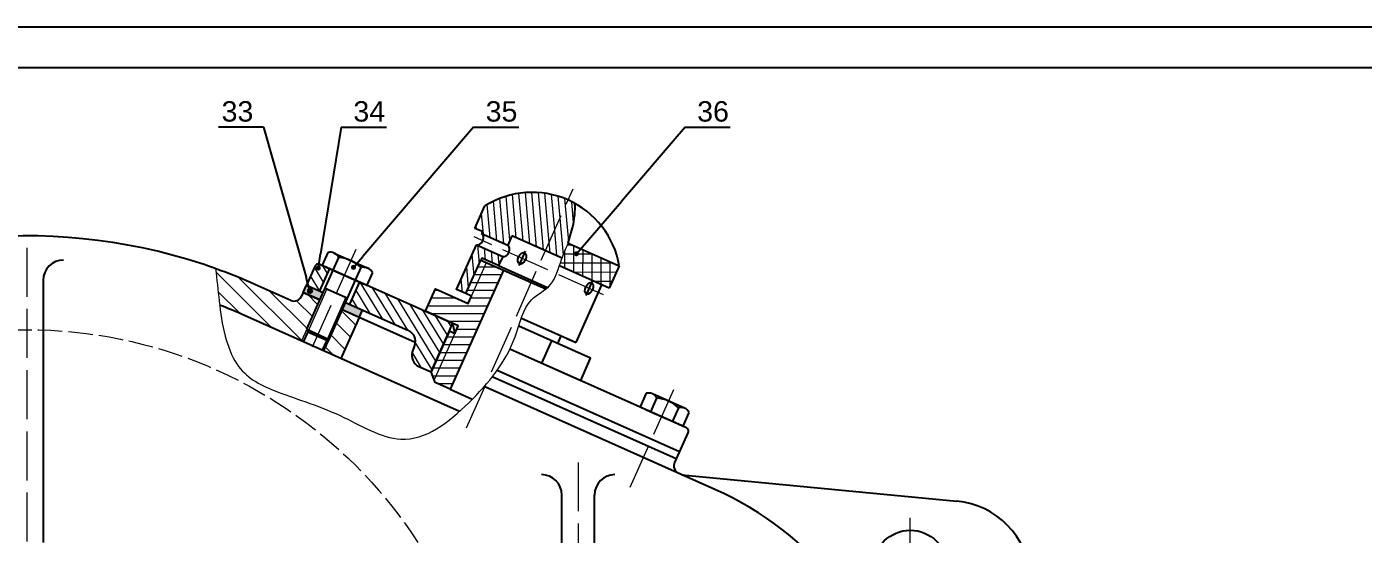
# Model space of a CAD drawing. Header units: millimetres. Extents: x 5847 to 9233, y 737 to 1578.
# Drawn here: x 8291.7 to 8618.9, y 1453.3 to 1577.7 of the extents above; entities that cross this region are included whole.
import ezdxf

# ---------------------------------------------------------------- set-up
doc = ezdxf.new("R2010")
doc.units = ezdxf.units.MM
for name, pattern in [('ACAD_ISO02W100', [15, 12, -3]), ('AM_ISO02W050', [7.5, 6, -1.5]), ('AM_ISO08W050', [18, 12, -1.5, 3, -1.5])]:
    doc.linetypes.add(name, pattern=pattern)
for name, color, linetype, lineweight in [('AM_3', 6, 'AM_ISO02W050', 13), ('AM_INV', 253, 'Continuous', 0), ('Net_matcat', 50, 'Continuous', 13), ('NetKhuat', 4, 'ACAD_ISO02W100', 18), ('NetMatCat', 1, 'AM_ISO08W050', 13)]:
    doc.layers.add(name, color=color, linetype=linetype, lineweight=lineweight)
doc.layers.add('DRAWING_LINE', color=7, linetype='Continuous')
doc.styles.add('Annotative', font='arial.ttf')
pattern_1 = [(95, (3576.3828, 509.184), (-1.5814591, -0.13835974), [])]

msp = doc.modelspace()

# ---------------------------------------------------------------- hatches: boundary and pattern name
at = {"layer": 'AM_INV'}
h = msp.add_hatch(dxfattribs=at)
h.set_pattern_fill('ANSI31', color=1, scale=0.5, angle=50, style=0)
h.set_pattern_definition(pattern_1)
h.paths.add_polyline_path([(8401.833, 1524.267), (8396.944, 1513.308), (8399.227, 1512.289), (8402.894, 1520.509), (8403.098, 1520.965), (8407.207, 1519.132), (8408.222, 1521.407)])
h.paths.add_polyline_path([(8424.24, 1535.222, 0.2507649), (8403.877, 1533.758), (8401.433, 1528.278), (8403.259, 1527.463), (8403.057, 1527.006), (8409.448, 1524.155), (8410.467, 1526.438), (8418.686, 1522.771)])
h = msp.add_hatch(dxfattribs=at)
h.set_pattern_fill('ANSI31', color=1, scale=0.5, angle=50, style=0)
h.set_pattern_definition(pattern_1)
edge = h.paths.add_edge_path()
edge.add_spline(control_points=[(8424.254, 1524.667), (8424.939, 1526.979), (8425.893, 1530.195), (8425.946, 1533.466), (8425.908, 1534.39)], knot_values=[0, 0, 0, 0, 7.1413817, 9.9380159, 9.9380159, 9.9380159, 9.9380159], degree=3, periodic=0)
edge.add_arc((8415.427, 1515.465), 21.633, 61.02047, 65.95792)
edge.add_line((8424.24, 1535.222), (8418.686, 1522.771))
edge.add_line((8418.686, 1522.771), (8422.742, 1520.962))
edge.add_spline(control_points=[(8422.742, 1520.962), (8423.21, 1522.24), (8423.732, 1523.453), (8424.254, 1524.667)], knot_values=[128.9351437, 128.9351437, 128.9351437, 128.9351437, 132.9435688, 132.9435688, 132.9435688, 132.9435688], degree=3, periodic=0)
h = msp.add_hatch(dxfattribs=at)
h.set_pattern_fill('ANSI37', color=1, scale=0.7, angle=44.88768)
h.set_pattern_definition([(89.88768, (3576.3828, 509.184), (-2.2224957, 0.0043568), []), (179.88768, (3576.3828, 509.184), (-0.0043568, -2.2224957), [])])
edge = h.paths.add_edge_path()
edge.add_line((8436.754, 1519.091), (8424.254, 1524.667))
edge.add_spline(control_points=[(8424.254, 1524.667), (8423.69, 1523.357), (8422.915, 1521.553), (8422.268, 1519.598), (8422.086, 1519.065)], knot_values=[126.9868107, 126.9868107, 126.9868107, 126.9868107, 131.3124313, 132.9435688, 132.9435688, 132.9435688, 132.9435688], degree=3, periodic=0)
edge.add_line((8422.086, 1519.065), (8434.31, 1513.611))
edge.add_line((8434.31, 1513.611), (8436.754, 1519.091))
h = msp.add_hatch(color=256, dxfattribs=at)
edge = h.paths.add_edge_path(flags=0)
edge.add_arc((8426.26, 1522.047), 0.625, 0, 360)
h = msp.add_hatch(dxfattribs=at)
h.set_pattern_fill('ANSI31', color=1, scale=0.6, angle=76.49357)
h.set_pattern_definition([(121.49357, (3576.3828, 509.184), (-1.6243912, -0.9951775), [])])
h.paths.add_polyline_path([(8360.19, 1514.374), (8363.38, 1512.951), (8365.833, 1518.432), (8364.008, 1519.249), (8363.553, 1519.454, 0.4145907), (8362.231, 1518.949)])
h.paths.add_polyline_path([(8374.964, 1514.354), (8374.961, 1514.347), (8373.135, 1515.164), (8370.686, 1509.692), (8384.993, 1503.31, -0.3888787), (8386.606, 1499.591), (8386.108, 1498.146, 0.3888787), (8387.721, 1494.428), (8390.672, 1493.111), (8395.153, 1503.157), (8395.968, 1504.983), (8389.315, 1507.951)])
h = msp.add_hatch(color=256, dxfattribs=at)
edge = h.paths.add_edge_path(flags=0)
edge.add_arc((8363.079, 1518.559), 0.625, 0, 360)
h = msp.add_hatch(color=256, dxfattribs=at)
edge = h.paths.add_edge_path(flags=0)
edge.add_arc((8371.693, 1518.72), 0.625, 0, 360)
h = msp.add_hatch(dxfattribs=at)
h.set_pattern_fill('ANSI31', color=1, scale=0.6, angle=135, style=0)
h.set_pattern_definition([(180, (3576.3828, 509.184), (1e-15, -1.905), [])])
h.paths.add_polyline_path([(8404.264, 1519.898), (8402.894, 1520.509), (8399.227, 1512.289), (8400.597, 1511.678)])
h.paths.add_polyline_path([(8408.374, 1518.064), (8404.264, 1519.898), (8400.597, 1511.678), (8399.782, 1509.852), (8391.76, 1513.431), (8389.315, 1507.951), (8397.338, 1504.372), (8396.523, 1502.546), (8391.431, 1491.13), (8391.684, 1490.47), (8395.337, 1488.84)])
h.paths.add_polyline_path([(8396.523, 1502.546), (8395.153, 1503.157), (8390.672, 1493.111), (8391.431, 1491.13)], flags=17)
for points in [[(8360.562, 1512.928, -0.3994775), (8361.036, 1513.428), (8361.016, 1514.006), (8360.19, 1514.374), (8359.375, 1512.548), (8363.476, 1510.719), (8364.293, 1512.544), (8361.016, 1514.006), (8361.036, 1513.428, -0.4291048), (8361.562, 1512.928, -1)], [(8373.889, 1508.263), (8369.773, 1510.1), (8368.958, 1508.279), (8373.074, 1506.437)]]:
    msp.add_hatch(color=1, dxfattribs=at).paths.add_polyline_path(points)
h = msp.add_hatch(color=256, dxfattribs=at)
edge = h.paths.add_edge_path(flags=0)
edge.add_arc((8361.048, 1512.928), 0.625, 0, 360)
at = {"layer": 'NetMatCat'}
h = msp.add_hatch(dxfattribs=at)
h.set_pattern_fill('_U', color=256, scale=3, angle=135, style=0, pattern_type=0)
h.set_pattern_definition([(135, (3576.3828, 509.184), (-2.1213203, -2.1213203), [])])
edge = h.paths.add_edge_path()
edge.add_line((8356.327, 1510.623), (8347.519, 1514.552))
edge.add_arc((8291.704, 1389.437), 137, 65.95792, 70.27339)
edge.add_spline(control_points=[(8337.946, 1518.397), (8338.234, 1515.757), (8338.522, 1513.116), (8338.81, 1510.476), (8338.811, 1510.473), (8338.811, 1510.47), (8338.811, 1510.467)], knot_values=[-3.8283133, -3.8283133, -3.8283133, -3.8283133, 4.1191964, 4.1191964, 4.1191964, 4.1275932, 4.1275932, 4.1275932, 4.1275932], degree=3, periodic=0)
edge.add_spline(control_points=[(8338.811, 1510.467), (8338.847, 1510.14), (8338.884, 1509.812), (8338.923, 1509.485)], knot_values=[4.1275932, 4.1275932, 4.1275932, 4.1275932, 5.1143341, 5.1143341, 5.1143341, 5.1143341], degree=3, periodic=0)
edge.add_arc((8291.704, 1389.437), 129, 65.95792, 68.52874, ccw=False)
edge.add_line((8344.26, 1507.246), (8358.959, 1500.689))
edge.add_line((8358.959, 1500.689), (8360.259, 1503.531))
edge.add_line((8360.259, 1503.531), (8363.476, 1510.719))
edge.add_line((8363.476, 1510.719), (8359.375, 1512.548))
edge.add_line((8359.375, 1512.548), (8358.968, 1511.635))
edge.add_arc((8357.142, 1512.449), 2, 245.95792, 335.95792, ccw=False)
h.paths.add_polyline_path([(8365.736, 1501.08), (8364.438, 1498.244), (8368.593, 1496.391), (8373.074, 1506.437), (8368.956, 1508.274)])

# ---------------------------------------------------------------- linework, layer by layer
at = {"layer": 'AM_3'}
msp.add_circle((8291.704, 1389.437), 114.001, dxfattribs=at)
at = {"layer": 'DRAWING_LINE'}
for p, q in [((8043.932, 1577.684), (9232.932, 1577.684)), ((8063.932, 1567.684), (9222.932, 1567.684)), ((8349.689, 1553.05), (8338.631, 1553.05)), ((8368.711, 1553.05), (8379.769, 1553.05)), ((8401.091, 1553.05), (8412.149, 1553.05)), ((8452.862, 1553.05), (8463.919, 1553.05)), ((8401.433, 1528.278), (8403.877, 1533.758)), ((8403.259, 1527.463), (8401.433, 1528.278)), ((8403.259, 1527.463), (8403.057, 1527.006)), ((8403.057, 1527.006), (8409.448, 1524.155)), ((8410.467, 1526.438), (8409.445, 1524.147)), ((8422.742, 1520.962), (8410.467, 1526.438)), ((8424.254, 1524.667), (8436.754, 1519.091)), ((8365.391, 1522.339), (8364.008, 1519.249)), ((8366.97, 1522.196), (8375.185, 1518.52)), ((8401.832, 1524.268), (8408.221, 1521.408)), ((8413.72, 1522.679), (8412.162, 1519.199)), ((8362.231, 1518.949), (8360.19, 1514.374)), ((8365.833, 1518.432), (8363.382, 1512.956)), ((8363.553, 1519.454), (8374.139, 1514.715)), ((8364.008, 1519.249), (8374.961, 1514.347)), ((8395.968, 1504.983), (8364.461, 1519.039)), ((8366.746, 1518.024), (8368.129, 1521.114)), ((8372.222, 1515.573), (8373.605, 1518.663)), ((8434.31, 1513.611), (8422.086, 1519.065)), ((8436.754, 1519.091), (8434.31, 1513.611)), ((8295.704, 1515.518), (8295.704, 1451.286)), ((8360.259, 1503.531), (8366.746, 1518.024)), ((8365.736, 1501.08), (8372.222, 1515.573)), ((8373.135, 1515.164), (8370.684, 1509.688)), ((8376.343, 1517.437), (8374.961, 1514.347)), ((8430.149, 1515.325), (8428.592, 1511.845)), ((8356.327, 1510.623), (8347.519, 1514.552)), ((8359.375, 1512.548), (8358.968, 1511.635)), ((8363.476, 1510.719), (8359.375, 1512.548)), ((8364.79, 1513.653), (8370.266, 1511.202)), ((8426.168, 1500.271), (8432.483, 1514.426)), ((8386.761, 1500.331), (8368.956, 1508.274)), ((8373.074, 1506.437), (8368.958, 1508.279)), ((8373.074, 1506.437), (8373.889, 1508.263)), ((8397.656, 1483.426), (8344.26, 1507.246)), ((8373.074, 1506.437), (8368.593, 1496.391)), ((8395.153, 1503.157), (8395.968, 1504.983)), ((8395.968, 1504.983), (8396.523, 1502.546)), ((8360.486, 1502.937), (8359.373, 1500.504)), ((8360.259, 1503.531), (8365.736, 1501.08)), ((8360.259, 1503.531), (8360.486, 1502.937)), ((8360.486, 1502.937), (8365.141, 1500.853)), ((8365.141, 1500.853), (8364.031, 1498.426)), ((8365.736, 1501.08), (8365.141, 1500.853)), ((8409.991, 1498.728), (8452.133, 1479.928)), ((8423.885, 1501.289), (8426.168, 1500.271)), ((8460.112, 1464.323), (8403.67, 1489.503)), ((8450.7, 1471.807), (8450.292, 1470.92)), ((8452.093, 1467.901), (8519.396, 1461.436)), ((8422.704, 1442.175), (8422.704, 1462.937)), ((8430.704, 1442.175), (8430.704, 1462.937))]:
    msp.add_line(p, q, dxfattribs=at)
at = {"layer": 'DRAWING_LINE', "color": 66}
for p, q in [((8349.689, 1553.05), (8360.095, 1516.296)), ((8368.711, 1553.05), (8363.643, 1522.013)), ((8401.091, 1553.05), (8373.97, 1521.378)), ((8452.862, 1553.05), (8437.268, 1534.839))]:
    msp.add_line(p, q, dxfattribs=at)
at = {"layer": 'DRAWING_LINE', "color": 66, "linetype": 'Continuous'}
for p, q in [((8426.69, 1522.505), (8437.268, 1534.839)), ((8363.18, 1519.176), (8363.643, 1522.013)), ((8372.1, 1519.194), (8373.97, 1521.378)), ((8360.878, 1513.53), (8360.095, 1516.296))]:
    msp.add_line(p, q, dxfattribs=at)
at = {"layer": 'DRAWING_LINE'}
for points in [[(8399.227, 1512.289), (8396.944, 1513.308), (8401.833, 1524.267)], [(8408.222, 1521.407), (8407.207, 1519.132), (8403.098, 1520.965), (8402.894, 1520.509)], [(8408.374, 1518.064), (8395.337, 1488.84), (8391.684, 1490.47), (8390.672, 1493.111), (8395.153, 1503.157), (8396.523, 1502.546), (8397.338, 1504.372), (8389.315, 1507.951), (8391.76, 1513.431), (8399.782, 1509.852), (8400.597, 1511.678), (8399.227, 1512.289), (8402.894, 1520.509), (8408.374, 1518.064)], [(8407.207, 1519.132), (8419.21, 1513.777)], [(8408.374, 1518.064), (8418.784, 1513.42)], [(8363.476, 1510.719), (8359.375, 1512.548), (8360.19, 1514.374), (8364.293, 1512.544)], [(8359.375, 1512.548), (8363.476, 1510.719)], [(8360.19, 1514.374), (8364.293, 1512.544)], [(8399.782, 1509.852), (8400.597, 1511.678)], [(8386.761, 1500.331), (8373.074, 1506.437)], [(8412.779, 1506.244), (8426.168, 1500.271)], [(8395.153, 1503.157), (8390.672, 1493.111)], [(8409.991, 1498.728), (8427.361, 1490.979), (8429.723, 1496.495), (8412.147, 1504.336)], [(8421.7, 1500.074), (8422.515, 1501.901)], [(8417.787, 1495.25), (8420.232, 1500.729)], [(8450.7, 1471.807), (8405.66, 1491.9)], [(8406.886, 1493.543), (8451.515, 1473.634)], [(8395.337, 1488.84), (8400.776, 1486.414)], [(8443.324, 1487.854), (8441.837, 1484.521), (8444.474, 1483.345), (8445.961, 1486.678)], [(8452.755, 1484.195), (8444.846, 1487.723)], [(8451.233, 1484.326), (8449.746, 1480.993), (8452.383, 1479.817), (8453.87, 1483.15)]]:
    msp.add_lwpolyline(points, dxfattribs=at)
for points in [[(8369.773, 1510.1), (8384.993, 1503.31, -0.3888787), (8386.606, 1499.591), (8386.108, 1498.146, 0.3888787), (8387.721, 1494.428), (8390.672, 1493.111)], [(8444.474, 1483.345), (8453.046, 1479.521, -0.4142136), (8453.552, 1478.2), (8450.7, 1471.807)]]:
    msp.add_lwpolyline(points, format="xyb", dxfattribs=at)
at = {"layer": 'DRAWING_LINE', "transparency": 33554687}
msp.add_circle((8361.062, 1512.928), 0.5, dxfattribs=at)
at = {"layer": 'DRAWING_LINE'}
msp.add_circle((8507.999, 1445.303), 9, dxfattribs=at)
for centre, radius, start, end in [((8415.427, 1515.465), 21.633, 9.64799, 122.26786), ((8291.704, 1389.437), 137, 73.38514, 171.90325), ((8365.972, 1519.967), 2.443, 28.0088, 103.76656), ((8300.704, 1515.518), 5, 90, 180), ((8291.704, 1389.437), 137, 65.95792, 73.38514), ((8363.144, 1518.541), 1, 65.88416, 155.95792), ((8367.401, 1512.143), 9, 46.41646, 85.3589), ((8374.187, 1516.29), 2.443, 28.0088, 103.76656), ((8357.142, 1512.449), 2, 245.95792, 335.95792), ((8291.704, 1389.437), 129, 65.95792, 68.52874), ((8443.896, 1485.592), 2.333, 27.74471, 104.17113), ((8445.304, 1478.12), 8.583, 46.30506, 85.61078), ((8451.805, 1482.064), 2.333, 27.74471, 104.17113), ((8452.108, 1470.084), 2, 155.2783, 245.95792), ((8417.704, 1462.937), 5, 0, 90), ((8435.704, 1462.937), 5, 90, 180), ((8426.704, 1389.437), 82, 12.22579, 65.95792), ((8517.484, 1441.528), 20, 4.11585, 84.51377)]:
    msp.add_arc(centre, radius, start, end, dxfattribs=at)
for centre in [(8402.445, 1525.637), (8408.834, 1522.777)]:
    msp.add_ellipse(centre, major_axis=(0.613, 1.369), ratio=0.6666667, start_param=3.1415927, end_param=6.2831853, dxfattribs=at)
for centre in [(8412.941, 1520.939), (8429.371, 1513.585)]:
    msp.add_ellipse(centre, major_axis=(0.613, 1.369), ratio=0.6000003, dxfattribs=at)
msp.add_open_spline([(8424.254, 1524.667), (8424.939, 1526.979), (8425.893, 1530.195), (8425.946, 1533.466), (8425.908, 1534.39)], degree=3, knots=[0, 0, 0, 0, 7.1413817, 9.9380159, 9.9380159, 9.9380159, 9.9380159], dxfattribs=at)
at = {"layer": 'Net_matcat'}
for p, q in [((8365.2, 1513.47), (8360.486, 1502.937)), ((8369.855, 1511.386), (8365.141, 1500.853)), ((8360.259, 1503.531), (8358.959, 1500.689)), ((8365.736, 1501.08), (8364.438, 1498.244))]:
    msp.add_line(p, q, dxfattribs=at)
for points in [[(8400.597, 1511.678), (8404.264, 1519.898)], [(8396.523, 1502.546), (8391.431, 1491.13)]]:
    msp.add_lwpolyline(points, dxfattribs=at)
msp.add_open_spline([(8337.946, 1518.397), (8338.234, 1515.757), (8338.522, 1513.116), (8338.81, 1510.476), (8338.811, 1510.473), (8338.811, 1510.47), (8338.811, 1510.467), (8339.127, 1507.575), (8339.919, 1502.156), (8343.46, 1492.699), (8352.948, 1487.739), (8367.271, 1483.842), (8385.016, 1472.8), (8400.57, 1485.165), (8411.189, 1498.193), (8413.612, 1510.998), (8420.64, 1513.731), (8422.241, 1519.988), (8423.69, 1523.357), (8424.254, 1524.667)], degree=3, knots=[-3.8283133, -3.8283133, -3.8283133, -3.8283133, 4.1191964, 4.1191964, 4.1191964, 4.1275932, 4.1275932, 4.1275932, 12.8349824, 20.5532488, 34.0625049, 51.7825501, 66.7825501, 85.9267398, 104.9661726, 115.0904009, 121.817213, 128.6179482, 132.9435688, 132.9435688, 132.9435688, 132.9435688], dxfattribs=at)
at = {"layer": 'NetKhuat'}
for p, q in [((8399.334, 1479.392), (8425.462, 1537.962)), ((8432.93, 1511.992), (8401.225, 1526.183)), ((8291.704, 1523.518), (8291.704, 1249.437)), ((8372.303, 1523.096), (8361.588, 1499.157)), ((8450.026, 1488.697), (8439.312, 1464.757)), ((8426.704, 1470.937), (8426.704, 1249.521)), ((8507.999, 1433.303), (8507.999, 1457.303))]:
    msp.add_line(p, q, dxfattribs=at)

# ---------------------------------------------------------------- texts
at = {"layer": 'DRAWING_LINE', "color": 3, "char_height": 5, "attachment_point": 8, "style": 'Annotative'}
for s, insert in [('33', (8343.285, 1554.362)), ('34', (8375.553, 1554.362)), ('35', (8407.932, 1554.362)), ('36', (8459.703, 1554.362))]:
    msp.add_mtext(s, dxfattribs=dict(at, insert=insert))

doc.saveas('drawing.dxf')
